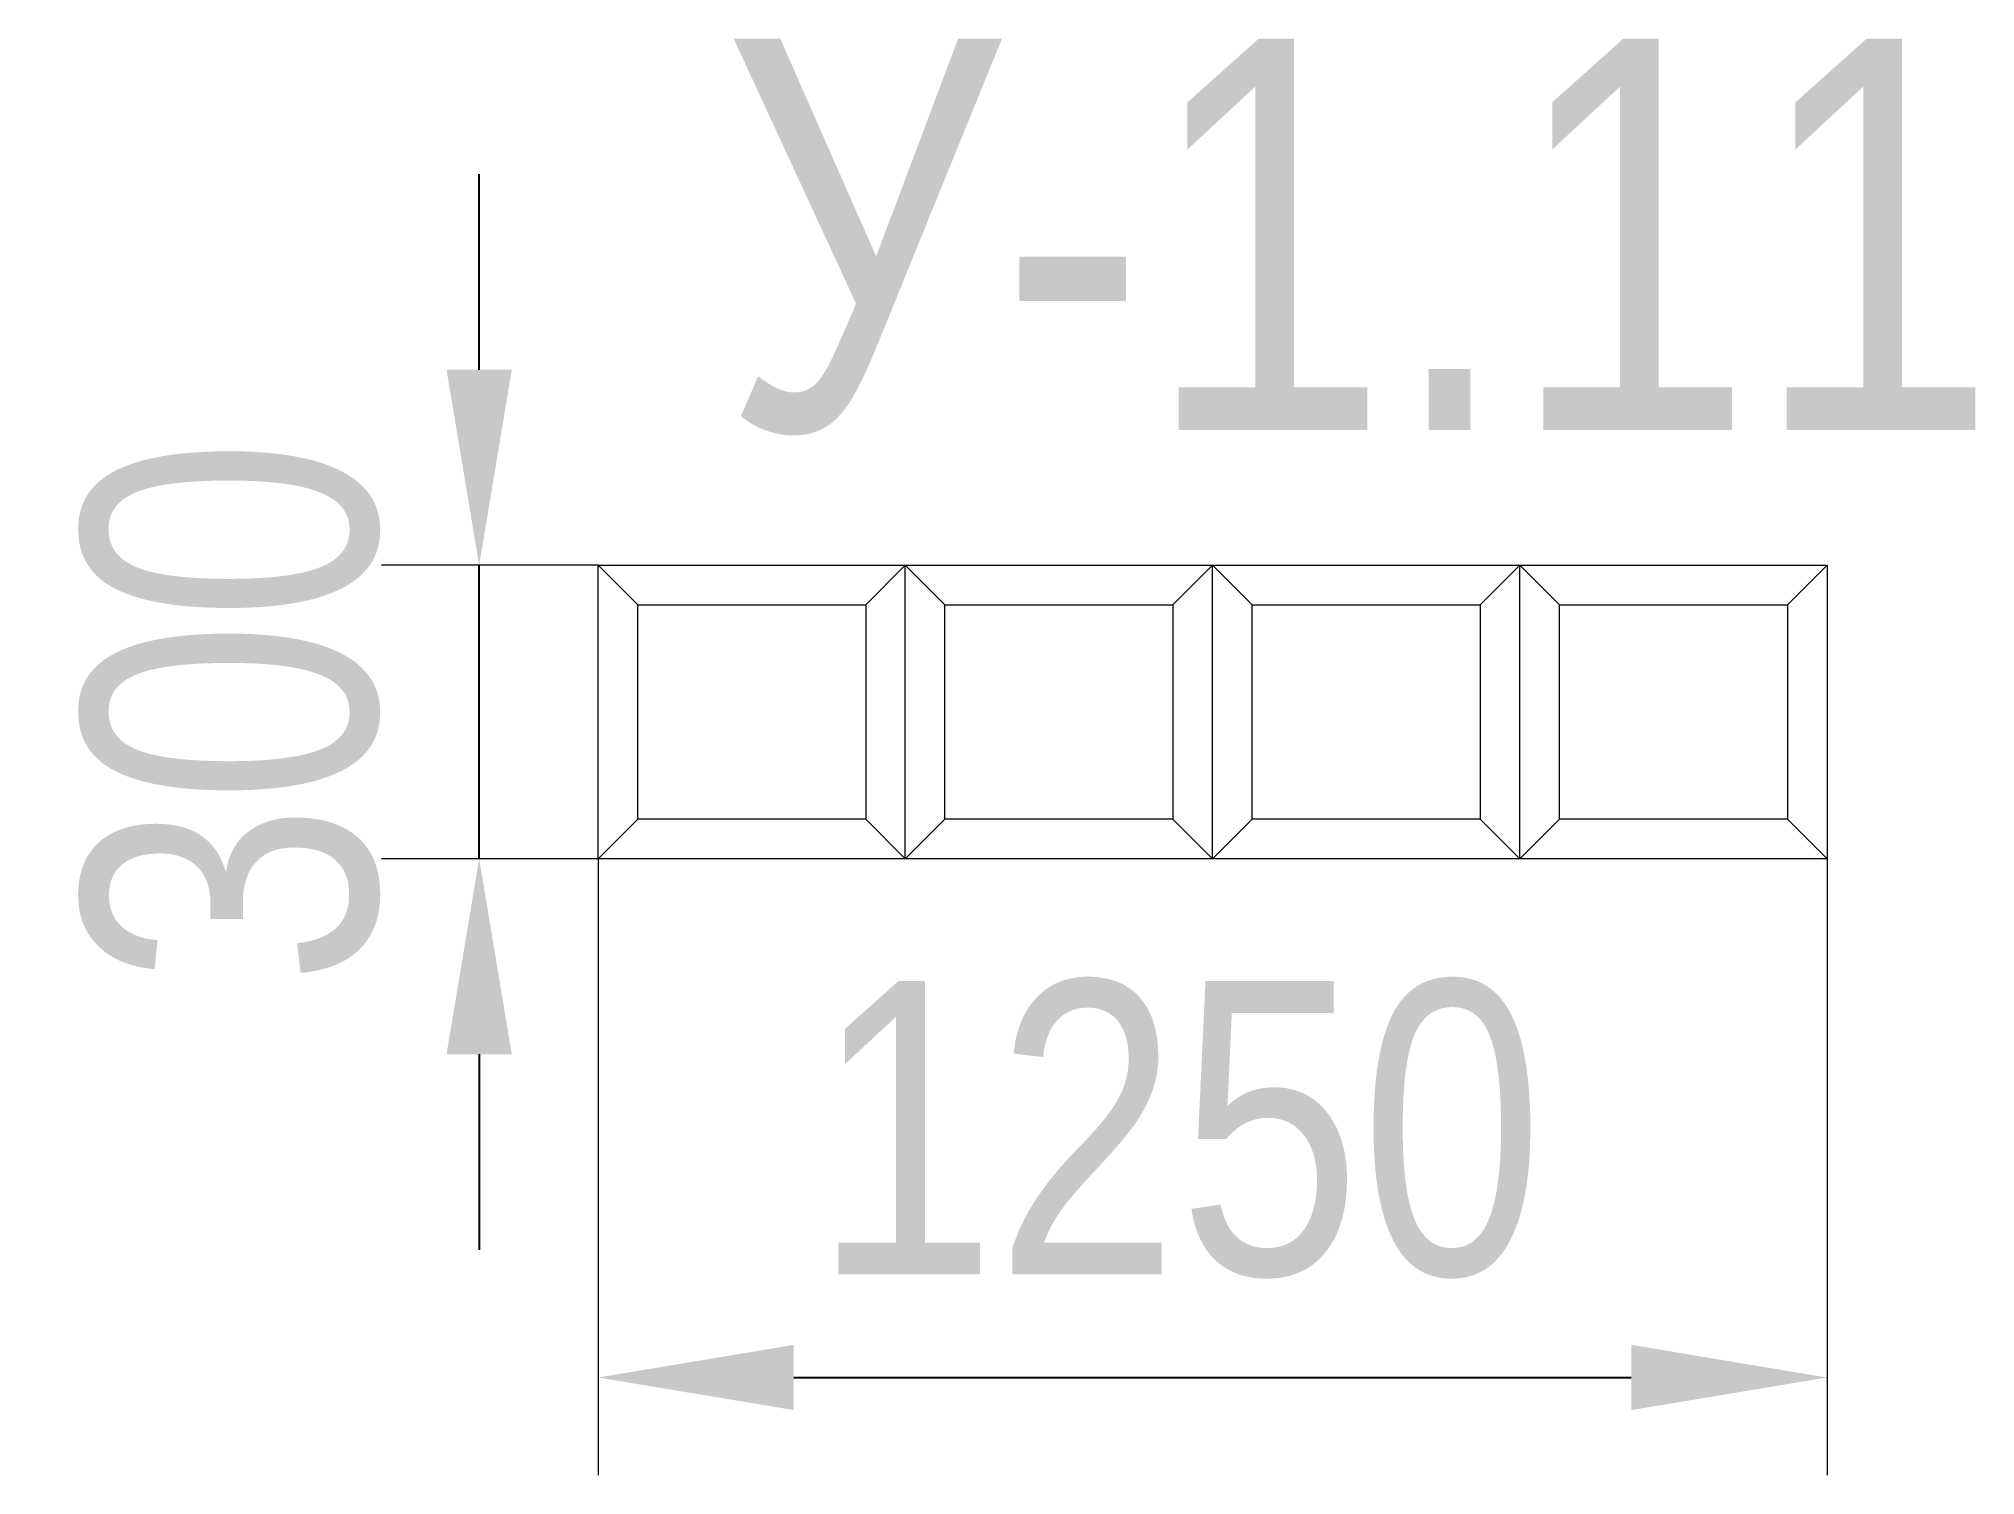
# Model space of a CAD drawing. Header units: millimetres. Extents: x -633 to 1346, y -592 to 877.
import ezdxf

# ---------------------------------------------------------------- set-up
doc = ezdxf.new("R2010")
doc.units = ezdxf.units.MM
for name, color, linetype in [('DIKOM_АРТИКУЛ', 7, 'Continuous'), ('DIKOM_ОБЪЕКТ', 7, 'Continuous'), ('DIKOM_РАЗМЕР_ОБЪЕКТА', 7, 'Continuous')]:
    doc.layers.add(name, color=color, linetype=linetype)
doc.styles.add('style1', font='arial.ttf', dxfattribs={"width": 0.8})
doc.dimstyles.new('1-50', dxfattribs={"dimtxt": 300, "dimasz": 200, "dimexe": 100, "dimexo": 0, "dimgap": 100, "dimtad": 1, "dimdec": 0, "dimtxsty": 'style1', "dimcen": 0, "dimclrd": 7, "dimclre": 7, "dimadec": 1, "dimazin": 2, "dimtfac": 1, "dimtdec": 0, "dimtmove": 0, "dimatfit": 3, "dimfxl": 0, "dimlwd": 25, "dimlwe": 18, "dimarcsym": 0})

# ---------------------------------------------------------------- blocks, each defined once
blk = doc.blocks.new('*D22')
at = {"layer": 'Defpoints', "color": 0, "transparency": 16777216}
for p in [(-61.8, 38.5), (1194.2, 38.5), (1194.2, -492)]:
    blk.add_point(p, dxfattribs=at)
at = {"layer": 'DIKOM_РАЗМЕР_ОБЪЕКТА', "color": 7, "lineweight": 18, "transparency": 16777216}
for p, q in [((-61.8, 38.5), (-61.8, -592)), ((1194.2, 38.5), (1194.2, -592))]:
    blk.add_line(p, q, dxfattribs=at)
at = {"layer": 'DIKOM_РАЗМЕР_ОБЪЕКТА', "color": 7, "lineweight": 25, "transparency": 16777216}
blk.add_line((138.2, -492), (994.2, -492), dxfattribs=at)
at = {"layer": 'DIKOM_РАЗМЕР_ОБЪЕКТА', "color": 7, "transparency": 16777216}
for points in [[(138.2, -458.6), (138.2, -525.3), (-61.8, -492)], [(994.2, -458.6), (994.2, -525.3), (1194.2, -492)]]:
    blk.add_solid(points, dxfattribs=at)
at = {"layer": 'DIKOM_РАЗМЕР_ОБЪЕКТА', "color": 0, "transparency": 16777216, "insert": (531.2, -238.8), "char_height": 300, "attachment_point": 5, "style": 'style1'}
blk.add_mtext('1250', dxfattribs=at)
blk = doc.blocks.new('*D23')
at = {"layer": 'Defpoints', "color": 0, "transparency": 16777216}
for p in [(-183.3, 338.5), (-61.8, 338.5), (-61.8, 38.5)]:
    blk.add_point(p, dxfattribs=at)
at = {"layer": 'DIKOM_РАЗМЕР_ОБЪЕКТА', "color": 7, "lineweight": 25, "transparency": 16777216}
for p, q in [((-183.3, 538.5), (-183.3, 738.5)), ((-183.3, 38.5), (-183.3, 338.5)), ((-183.3, -161.5), (-183.3, -361.5))]:
    blk.add_line(p, q, dxfattribs=at)
at = {"layer": 'DIKOM_РАЗМЕР_ОБЪЕКТА', "color": 7, "lineweight": 18, "transparency": 16777216}
for p, q in [((-61.8, 338.5), (-283.3, 338.5)), ((-61.8, 38.5), (-283.3, 38.5))]:
    blk.add_line(p, q, dxfattribs=at)
at = {"layer": 'DIKOM_РАЗМЕР_ОБЪЕКТА', "color": 7, "transparency": 16777216}
for points in [[(-216.7, 538.5), (-150, 538.5), (-183.3, 338.5)], [(-216.7, -161.5), (-150, -161.5), (-183.3, 38.5)]]:
    blk.add_solid(points, dxfattribs=at)
at = {"layer": 'DIKOM_РАЗМЕР_ОБЪЕКТА', "color": 0, "transparency": 16777216, "insert": (-436.6, 188.5), "char_height": 300, "attachment_point": 5, "rotation": 90, "style": 'style1'}
blk.add_mtext('300', dxfattribs=at)

msp = doc.modelspace()

# ---------------------------------------------------------------- linework, layer by layer
at = {"layer": 'DIKOM_ОБЪЕКТ', "color": 7, "linetype": 'Continuous', "lineweight": 15}
for p, q in [((-61.8, 338.5), (252.2, 338.5)), ((-61.8, 38.5), (-61.8, 338.5)), ((-21.3, 298), (-61.8, 338.5)), ((211.7, 298), (252.2, 338.5)), ((252.2, 338.5), (566.2, 338.5)), ((252.2, 38.5), (252.2, 338.5)), ((292.7, 298), (252.2, 338.5)), ((525.7, 298), (566.2, 338.5)), ((566.2, 338.5), (880.2, 338.5)), ((566.2, 38.5), (566.2, 338.5)), ((606.7, 298), (566.2, 338.5)), ((839.7, 298), (880.2, 338.5)), ((880.2, 338.5), (1194.2, 338.5)), ((880.2, 38.5), (880.2, 338.5)), ((920.7, 298), (880.2, 338.5)), ((1153.7, 298), (1194.2, 338.5)), ((1194.2, 338.5), (1194.2, 38.5)), ((-21.3, 298), (211.7, 298)), ((-21.3, 79), (-21.3, 298)), ((211.7, 298), (211.7, 79)), ((292.7, 298), (525.7, 298)), ((292.7, 79), (292.7, 298)), ((525.7, 298), (525.7, 79)), ((606.7, 298), (839.7, 298)), ((606.7, 79), (606.7, 298)), ((839.7, 298), (839.7, 79)), ((920.7, 298), (1153.7, 298)), ((920.7, 79), (920.7, 298)), ((1153.7, 298), (1153.7, 79)), ((-21.3, 79), (-61.8, 38.5)), ((211.7, 79), (-21.3, 79)), ((211.7, 79), (252.2, 38.5)), ((292.7, 79), (252.2, 38.5)), ((525.7, 79), (292.7, 79)), ((525.7, 79), (566.2, 38.5)), ((606.7, 79), (566.2, 38.5)), ((839.7, 79), (606.7, 79)), ((839.7, 79), (880.2, 38.5)), ((920.7, 79), (880.2, 38.5)), ((1153.7, 79), (920.7, 79)), ((1153.7, 79), (1194.2, 38.5)), ((252.2, 38.5), (-61.8, 38.5)), ((566.2, 38.5), (252.2, 38.5)), ((880.2, 38.5), (566.2, 38.5)), ((1194.2, 38.5), (880.2, 38.5))]:
    msp.add_line(p, q, dxfattribs=at)

# ---------------------------------------------------------------- texts
at = {"layer": 'DIKOM_АРТИКУЛ', "insert": (64.8, 876.9), "char_height": 400, "width": 5405.477, "attachment_point": 1, "style": 'style1'}
msp.add_mtext('У-1.11', dxfattribs=at)

# ---------------------------------------------------------------- dimensions: what is measured, and where the dimension line sits
at = {"layer": 'DIKOM_РАЗМЕР_ОБЪЕКТА'}
dim = msp.add_linear_dim(base=(-183.3, 338.5), p1=(-61.8, 38.5), p2=(-61.8, 338.5), angle=90, dimstyle='1-50', dxfattribs=at)
dim.commit()
dim.dimension.update_dxf_attribs({"geometry": '*D23', "text_midpoint": (-183.3, 188.5), "dimtype": 160})
dim = msp.add_linear_dim(base=(1194.2, -492), p1=(-61.8, 38.5), p2=(1194.2, 38.5), text='1250', dimstyle='1-50', dxfattribs=at)
dim.commit()
dim.dimension.update_dxf_attribs({"geometry": '*D22', "text_midpoint": (531.2, -492), "dimtype": 160})

doc.saveas('drawing.dxf')
